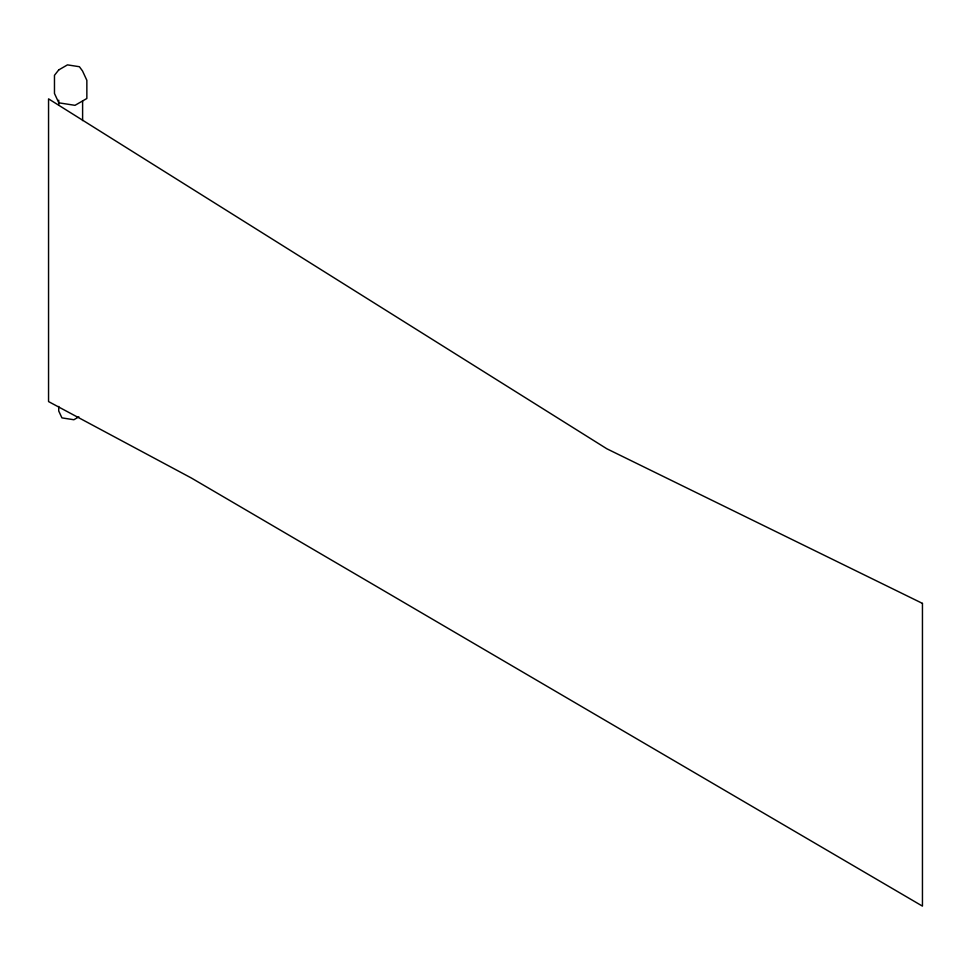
<?xml version="1.0" encoding="UTF-8"?>
<svg xmlns="http://www.w3.org/2000/svg" width="971" height="971" viewBox="0 0 971 971"><rect width="100%" height="100%" fill="white"/><g stroke="black" fill="none" stroke-linecap="round" stroke-linejoin="round"><path stroke-width="1.46" d="M78.857 416.85L73.869 419.739L61.926 417.882L58.733 411L58.733 406.448M82.608 100.863L82.608 120.574M58.733 100.207L58.733 104.747M58.733 69.924L54.473 75.313L54.473 93.483L58.818 102.829L75.01 105.329L86.856 98.496L86.856 80.326L82.523 70.98L79.404 66.72L67.472 64.875L58.733 69.924M922.45 603.392L606.826 448.772L48.55 98.86L48.55 401.581L191.299 477.975L922.45 906.125L922.45 603.392"/></g></svg>
